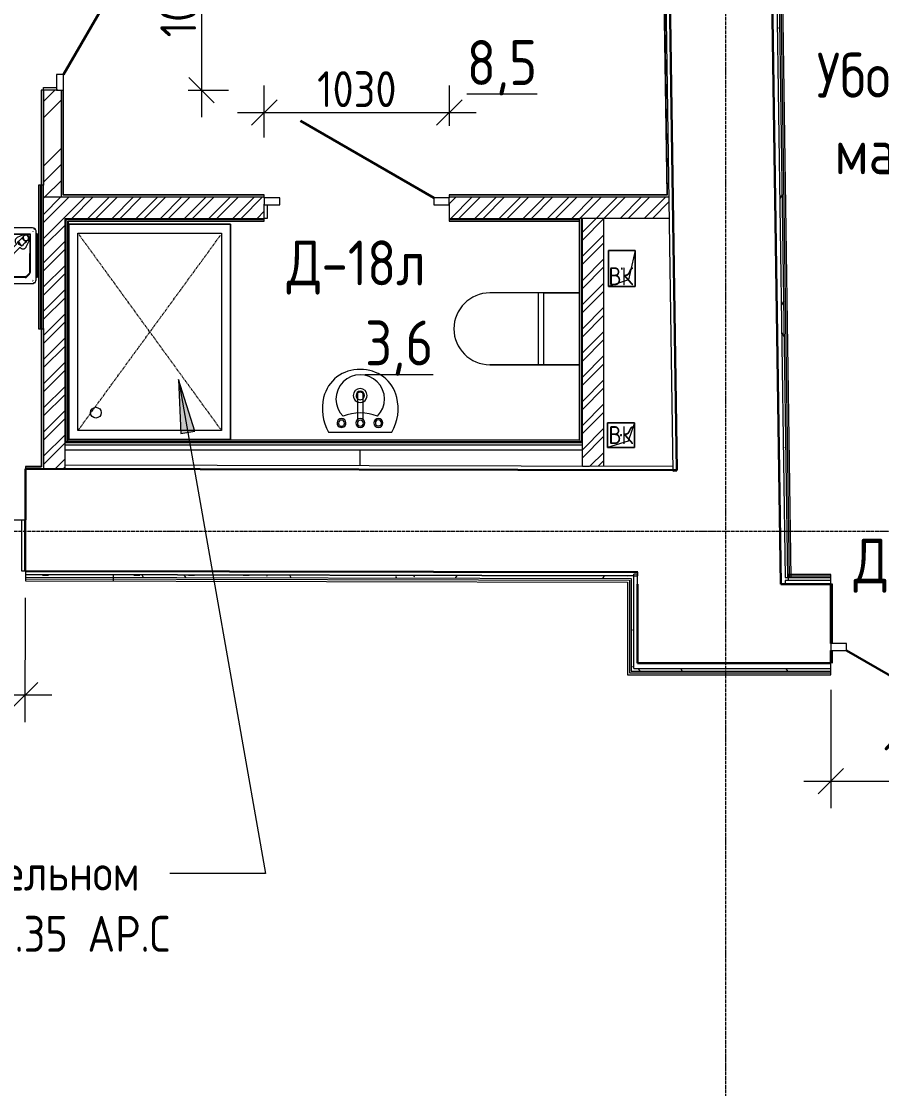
# Model space of a CAD drawing. Header units: millimetres. Extents: x -11345 to 411485, y -9810 to 73012.
# Drawn here: x 66582 to 71372, y 9841 to 15785 of the extents above; entities that cross this region are included whole.
import ezdxf

# ---------------------------------------------------------------- set-up
doc = ezdxf.new("R2010")
doc.units = ezdxf.units.MM
doc.linetypes.add('ADSK_Линия сетки', pattern=[25, 20, -2.5, 0, -2.5])
doc.linetypes.add('Hidden', pattern=[7.14375, 4.7625, -2.38125])
for name, color, linetype, lineweight in [('Аннотация', 7, 'Continuous', 18), ('Двери', 7, 'Continuous', 9), ('Марки дверей', 7, 'Continuous', 20), ('Марки помещений', 7, 'Continuous', 20), ('Обобщенные модели', 7, 'Continuous', 18), ('Оси', 253, 'Continuous', 9), ('Перекрытие', 7, 'Continuous', 9), ('Размеры', 7, 'Continuous', 5), ('Сантехника', 7, 'Continuous', 18), ('Стены внутренние', 7, 'Continuous', 18), ('Стены несущие', 7, 'Continuous', 30), ('Стены отделка', 7, 'Continuous', 30), ('Стены штриховка', 7, 'Continuous', 9)]:
    doc.layers.add(name, color=color, linetype=linetype, lineweight=lineweight)
doc.styles.add('GOST Common_2', font='GOST_Common.ttf', dxfattribs={"width": 0.9, "height": 250})
doc.styles.add('GOST Common_5', font='GOST_Common.ttf', dxfattribs={"width": 0.9, "height": 100})
doc.styles.add('GOST Common_6', font='GOST_Common.ttf', dxfattribs={"width": 0.9, "height": 200})
doc.styles.add('GOST Common_7', font='GOST_Common.ttf', dxfattribs={"width": 0.9, "height": 200})
doc.dimstyles.new('ADSK_Основной_2_мм', dxfattribs={"dimscale": 304.8, "dimtxt": 201.142999, "dimasz": 0.463911, "dimexe": 0.492126, "dimexo": 0.492126, "dimgap": 0.098425, "dimtad": 1, "dimrnd": 0.01, "dimdsep": 46, "dimtxsty": 'GOST Common_7', "dimblk1": 'OBLIQUE', "dimblk2": 'OBLIQUE', "dimsah": 1, "dimcen": 0.09, "dimdle": 0.492126, "dimazin": 2, "dimtfac": 1, "dimtdec": 4, "dimtix": 1, "dimtmove": 0, "dimatfit": 3, "dimfxl": 1, "dimtvp": 1, "dimtolj": 1, "dimtzin": 0, "dimlwd": 20, "dimlwe": 20, "dimarcsym": 2})
pattern_1 = [(0, (32053.86, 0), (406.4, 101.6), [33.528, -271.272, 33.528, -271.272, -1625.6]), (0, (32053.86, 0), (406.4, 101.6), [-609.6, 33.528, -576.072, 33.528, -271.272, -711.2]), (0, (32053.86, 0), (406.4, 101.6), [-1524, 33.528, -169.672, 33.528, -474.472]), (120, (32206.26, 50.8), (-291.18818, 301.15272), [33.528, -271.272, 33.528, -271.272, -1625.6]), (120, (32206.26, 50.8), (-291.18818, 301.15272), [-609.6, 33.528, -576.072, 33.528, -271.272, -711.2]), (120, (32206.26, 50.8), (-291.18818, 301.15272), [-1524, 33.528, -169.672, 33.528, -474.472]), (240, (32257.06, 254), (-115.21182, -402.75272), [33.528, -271.272, 33.528, -271.272, -1625.6]), (240, (32257.06, 254), (-115.21182, -402.75272), [-609.6, 33.528, -576.072, 33.528, -271.272, -711.2]), (240, (32257.06, 254), (-115.21182, -402.75272), [-1524, 33.528, -169.672, 33.528, -474.472])]

# ---------------------------------------------------------------- blocks, each defined once
blk = doc.blocks.new('АС_Дверь_Однопольная_Алюминиевая - 1030х2200 алюм ост с мат_плёнкой Д18л-3421863-План 1-го этажа')
at = {"layer": 'Двери'}
for p, q in [((-303, -17.5), (-390, -17.5)), ((-390, -17.5), (-390, -57.5)), ((-390, -57.5), (-303, -57.5)), ((-303, -57.5), (-303, -17.5)), ((640, -17.5), (553, -17.5)), ((553, -17.5), (553, -57.5)), ((553, -57.5), (640, -57.5)), ((640, -57.5), (640, -17.5))]:
    blk.add_line(p, q, dxfattribs=at)
at = {"layer": 'Двери', "lineweight": 30}
blk.add_line((-303, -57.5), (438.3, -485.5), dxfattribs=at)
blk = doc.blocks.new('SND_2D_Унитаз1 - 700x400-610750-План 1-го этажа')
at = {"layer": 'Сантехника'}
for p, q in [((-200, 180), (-200, -320)), ((-200, -20), (-200, 180)), ((200, -320), (200, 180)), ((200, 180), (200, -20)), ((-200, -20), (-200, -320)), ((200, -20), (-200, -20)), ((-200, -50), (200, -50)), ((200, -20), (200, -320))]:
    blk.add_line(p, q, dxfattribs=at)
blk.add_arc((0, -320), 200, 180, 360, dxfattribs=at)
blk.add_arc((0, -320), 200, 180, 360, dxfattribs=at)
blk = doc.blocks.new('Shower Tray _1_ - 900 x 1200mm Wide-661722-План 1-го этажа')
at = {"layer": 'Сантехника'}
for p, q in [((-600, 450), (-600, -450)), ((600, 450), (-600, 450)), ((-600, -450), (-600, 450)), ((-600, 450), (600, 450)), ((600, -450), (600, 450)), ((600, 450), (600, -450)), ((-550, -400), (-550, 400)), ((-550, 400), (550, 400)), ((550, 400), (550, -400)), ((550, -400), (-550, -400)), ((-600, -450), (600, -450)), ((600, -450), (-600, -450))]:
    blk.add_line(p, q, dxfattribs=at)
at = {"layer": 'Сантехника', "color": 8, "linetype": 'Hidden', "lineweight": 9, "true_color": 0x808080}
for p, q in [((-550, -400), (550, 400)), ((-550, 400), (539.3, -394.7))]:
    blk.add_line(p, q, dxfattribs=at)
at = {"layer": 'Сантехника'}
blk.add_circle((-450, 300), 30, dxfattribs=at)
blk = doc.blocks.new('Sink - Cloakroom - 440 x 350mm-657933-План 1-го этажа')
at = {"layer": 'Сантехника'}
for p, q in [((176.5, 0), (-176.5, 0)), ((176.5, 0), (-176.5, 0)), ((-15, -214.9), (-15, -70.7)), ((15, -214.9), (15, -70.7))]:
    blk.add_line(p, q, dxfattribs=at)
for centre, radius, start, end in [((53.3, -130.8), 264.4, 150.36495, 193.63505), ((-53.3, -130.8), 264.4, 346.36495, 29.63505), ((53.3, -130.8), 264.4, 150.36495, 193.63505), ((-101.3, -50.7), 25, 0, 180), ((-101.3, -50.7), 25, 180, 0), ((-101.3, -50.7), 17, 360, 180), ((-101.3, -50.7), 17, 180, 360), ((0, -50.7), 25, 0, 180), ((0, -50.7), 25, 180, 0), ((-0.8, -49.2), 16.8, 90, 270), ((-0.8, -49.2), 16.8, 270, 90), ((104.3, -50.7), 25, 360, 180), ((104.3, -50.7), 25, 180, 360), ((104.3, -49.7), 17, 360, 180), ((104.3, -49.7), 17, 180, 360), ((-53.3, -130.8), 264.4, 346.36495, 29.63505), ((0, -183.6), 135, 135.46291, 45.05561), ((-1.6, 160.3), 266.6, 249.19864, 291.31988), ((0, -203.6), 38.6, 360, 180), ((-5.9, -145.1), 203.5, 193.63505, 271.65578), ((-5.9, -145.1), 203.5, 193.63505, 271.65578), ((0, -203.6), 38.6, 180, 360), ((0, -203.6), 23.5, 360, 180), ((0, -203.6), 23.5, 180, 360), ((5.9, -145.1), 203.5, 268.34422, 346.36495), ((5.9, -145.1), 203.5, 268.34422, 346.36495)]:
    blk.add_arc(centre, radius, start, end, dxfattribs=at)
blk.add_ellipse((0, -214.9), major_axis=(-15, 0), ratio=0.428525, start_param=0, end_param=3.141593, dxfattribs=at)
blk = doc.blocks.new('GM_Отверстие прямоугольное _в плите_ - Отверстие-1433287-План 1-го этажа')
at = {"layer": 'Обобщенные модели'}
for p, q in [((-75, -69.3), (-75, 69.3)), ((-75, 69.3), (75, 69.3)), ((75, 69.3), (-75, 69.3)), ((-75, 69.3), (-75, -69.3)), ((-40.4, 34.6), (75, 69.3)), ((75, 69.3), (75, -69.3)), ((75, -69.3), (75, 69.3)), ((-75, -69.3), (-40.4, 34.6)), ((75, -69.3), (-75, -69.3)), ((-75, -69.3), (75, -69.3))]:
    blk.add_line(p, q, dxfattribs=at)
for start, end in [(360, 180), (180, 360), (60, 165), (300, 360), (195, 270)]:
    blk.add_arc((0, 0), 2.5, start, end, dxfattribs=at)
blk = doc.blocks.new('GM_Отверстие прямоугольное _в плите_ - Отверстие-1433288-План 1-го этажа')
at = {"layer": 'Обобщенные модели'}
for p, q in [((-75, -100), (-75, 100)), ((-75, 100), (75, 100)), ((75, 100), (-75, 100)), ((-75, 100), (-75, -100)), ((-75, -100), (-37.5, 62.5)), ((-37.5, 62.5), (75, 100)), ((75, 100), (75, -100)), ((75, -100), (75, 100)), ((75, -100), (-75, -100)), ((-75, -100), (75, -100))]:
    blk.add_line(p, q, dxfattribs=at)
for start, end in [(360, 180), (180, 360), (60, 165), (300, 360), (195, 270)]:
    blk.add_arc((0, 0), 2.5, start, end, dxfattribs=at)
blk = doc.blocks.new('АС_Дверь_Однопольная_Алюминиевая - 1030х2200 алюм ост с мат_плёнкой Д19л-6540834-План 1-го этажа')
at = {"layer": 'Двери'}
for p, q in [((-303, -5), (-390, -5)), ((-390, -5), (-390, -45)), ((-390, -45), (-303, -45)), ((-303, -45), (-303, -5)), ((640, -5), (553, -5)), ((553, -5), (553, -45)), ((553, -45), (640, -45)), ((640, -45), (640, -5))]:
    blk.add_line(p, q, dxfattribs=at)
at = {"layer": 'Двери', "lineweight": 30}
blk.add_line((-303, -45), (438.3, -473), dxfattribs=at)
blk = doc.blocks.new('АС_Дверь_Однопольная_Алюминиевая - 1030х2200 алюм ост с мат_плёнкой Д19л-4850105-План 1-го этажа')
at = {"layer": 'Двери'}
for p, q in [((-303, -110), (-390, -110)), ((-390, -110), (-390, -150)), ((-303, -150), (-303, -110)), ((640, -110), (553, -110)), ((553, -110), (553, -150)), ((640, -150), (640, -110)), ((-390, -150), (-303, -150)), ((553, -150), (640, -150))]:
    blk.add_line(p, q, dxfattribs=at)
at = {"layer": 'Двери', "lineweight": 30}
blk.add_line((-303, -150), (438.3, -578), dxfattribs=at)
blk = doc.blocks.new('Reece_Tap_Wolfen_Drinking-Fountain - 10 L_Stainless Steel-V103-План 1-го этажа')
at = {"layer": 'Сантехника'}
for p, q in [((34589.5, 14634.5), (34321.5, 14634.5)), ((34589.8, 14634.5), (34589.5, 14634.5)), ((34607.1, 14629.5), (34595.3, 14629.5)), ((34300.5, 14613.5), (34300.5, 14345.5)), ((34318.9, 14619.2), (34320.1, 14619.2)), ((34331.3, 14366.1), (34331.3, 14570.9)), ((34335.4, 14580.8), (34351.6, 14597)), ((34337.8, 14385), (34336.1, 14570.9)), ((34338.8, 14577.6), (34354.8, 14594)), ((34361.5, 14601.1), (34576.9, 14601.1)), ((34361.7, 14597), (34575.1, 14599.2)), ((34538.7, 14595.1), (34505.3, 14580.1)), ((34521.2, 14567.4), (34529.3, 14575.4)), ((34530.9, 14576.9), (34539.8, 14585.8)), ((34536.2, 14573.5), (34539.7, 14589.3)), ((34548.5, 14561.1), (34536.5, 14572.5)), ((34540.8, 14590.4), (34537.3, 14574.6)), ((34537.6, 14573.7), (34549.6, 14562.2)), ((34541, 14590.8), (34539.9, 14589.7)), ((34557, 14595.3), (34541.5, 14591.1)), ((34565, 14565), (34549.5, 14560.8)), ((34550.6, 14562), (34566.1, 14566.2)), ((34559.8, 14563.4), (34552.1, 14555.7)), ((34557.1, 14560), (34565, 14568.6)), ((34570, 14583.6), (34558, 14595.1)), ((34565.5, 14565.3), (34566.5, 14566.4)), ((34566.8, 14566.9), (34570.3, 14582.7)), ((34575.1, 14599.2), (34573.3, 14385.7)), ((34575.1, 14599.2), (34576.9, 14601.1)), ((34576.9, 14601.1), (34576.9, 14385.7)), ((34592.8, 14616.2), (34592.8, 14614.1)), ((34618.8, 14600.5), (34610.5, 14600.5)), ((34618, 14599.5), (34610.5, 14599.5)), ((34610.6, 14369.5), (34610.6, 14589.5)), ((34610.8, 14345.5), (34610.8, 14613.5)), ((34618, 14359.5), (34618, 14599.5)), ((34499.1, 14541.4), (34337.8, 14385)), ((34362.8, 14364), (34517.1, 14523.4)), ((34511.7, 14558.9), (34508.8, 14555.9)), ((34508.9, 14556), (34511.9, 14558.6)), ((34533.6, 14537.1), (34530.8, 14534)), ((34530.8, 14533.9), (34533.7, 14536.9)), ((34540.1, 14543.8), (34545.5, 14549.2)), ((34541.7, 14545.1), (34549.5, 14552.4)), ((34545.3, 14548.8), (34541.9, 14545.3)), ((34550.5, 14554.2), (34542.4, 14546.2)), ((34556.8, 14559.8), (34549.7, 14552.7)), ((34550.3, 14553.5), (34556, 14559.1)), ((34555.9, 14559.1), (34550.4, 14553.5)), ((34555.9, 14529.4), (34570.9, 14562.8)), ((34337.8, 14385), (34333, 14372.8)), ((34318.8, 14343.5), (34318.8, 14345.1)), ((34332.5, 14367.2), (34331.2, 14365.8)), ((34331.3, 14366), (34332.5, 14367.2)), ((34332.5, 14369.7), (34332.5, 14366.1)), ((34549.1, 14357.9), (34339.5, 14357.9)), ((34339.6, 14359.1), (34347.5, 14359.1)), ((34350.6, 14359.4), (34362.8, 14364)), ((34549.2, 14362.1), (34362.8, 14364)), ((34570.2, 14378.5), (34556.2, 14364.9)), ((34572.8, 14375.8), (34559, 14362)), ((34590.5, 14339.7), (34591.7, 14339.7)), ((34592.8, 14341.1), (34592.8, 14339.7)), ((34595.3, 14329.5), (34607.1, 14329.5)), ((34610.5, 14359.5), (34618, 14359.5)), ((34618.8, 14358.5), (34610.5, 14358.5)), ((34321.5, 14324.5), (34589.5, 14324.5)), ((34589.5, 14324.5), (34589.8, 14324.5))]:
    blk.add_line(p, q, dxfattribs=at)
at = {"layer": 'Сантехника', "lineweight": 9}
for p, q in [((34293.7, 14398.1), (34293.1, 14398.7)), ((34294.2, 14398.7), (34293.6, 14398.1)), ((34294.8, 14398.1), (34294.2, 14398.7)), ((34295.4, 14398.7), (34294.8, 14398.1)), ((34296, 14398.1), (34295.4, 14398.7)), ((34296.6, 14398.7), (34296, 14398.1)), ((34297.2, 14398.1), (34296.6, 14398.7)), ((34297.8, 14398.7), (34297.2, 14398.1)), ((34298.4, 14398.1), (34297.8, 14398.7)), ((34299, 14398.7), (34298.4, 14398.1)), ((34299.6, 14398.1), (34299, 14398.7)), ((34300.2, 14398.7), (34299.6, 14398.1)), ((34300.8, 14398.1), (34300.2, 14398.7)), ((34293.1, 14379.2), (34293.7, 14379.8)), ((34293.6, 14379.8), (34294.2, 14379.2)), ((34294.2, 14379.2), (34294.8, 14379.8)), ((34294.8, 14379.8), (34295.4, 14379.2)), ((34295.4, 14379.2), (34296, 14379.8)), ((34296, 14379.8), (34296.6, 14379.2)), ((34296.6, 14379.2), (34297.2, 14379.8)), ((34297.2, 14379.8), (34297.8, 14379.2)), ((34297.8, 14379.2), (34298.4, 14379.8)), ((34298.4, 14379.8), (34299, 14379.2)), ((34299, 14379.2), (34299.6, 14379.8)), ((34299.6, 14379.8), (34300.2, 14379.2)), ((34300.2, 14379.2), (34300.8, 14379.8))]:
    blk.add_line(p, q, dxfattribs=at)
at = {"layer": 'Сантехника', "flags": 128}
for points in [[(34321.5, 14634.5), (34320.7, 14634.5), (34319.9, 14634.4), (34319, 14634.3), (34318.2, 14634.2), (34317.4, 14634.1), (34316.6, 14633.9), (34315.7, 14633.7), (34314.9, 14633.4), (34314.1, 14633.1), (34313.4, 14632.8), (34312.6, 14632.5), (34311.8, 14632.1), (34311.1, 14631.7), (34310.4, 14631.3), (34309.7, 14630.8), (34309, 14630.3), (34308.3, 14629.8), (34307.7, 14629.3), (34307.1, 14628.7), (34306.5, 14628.1), (34305.9, 14627.5), (34305.4, 14626.9), (34304.8, 14626.2), (34304.3, 14625.5), (34303.9, 14624.8), (34303.4, 14624.1), (34303, 14623.4), (34302.6, 14622.6), (34302.3, 14621.9), (34302, 14621.1), (34301.7, 14620.3), (34301.4, 14619.5), (34301.2, 14618.7), (34301, 14617.9), (34300.8, 14617), (34300.7, 14616.2), (34300.6, 14615.4), (34300.6, 14614.5), (34300.5, 14613.7), (34300.5, 14613.5)], [(34341.6, 14634.2), (34341.6, 14634.2), (34341.6, 14634.3), (34341.6, 14634.3), (34341.6, 14634.3), (34341.6, 14634.3), (34341.6, 14634.4), (34341.6, 14634.4), (34341.6, 14634.4), (34341.6, 14634.4), (34341.6, 14634.4), (34341.6, 14634.4), (34341.6, 14634.4), (34341.6, 14634.4), (34341.6, 14634.4), (34341.6, 14634.4), (34341.6, 14634.4), (34341.6, 14634.4), (34341.6, 14634.4), (34341.6, 14634.4), (34341.6, 14634.4), (34341.6, 14634.4), (34341.6, 14634.5), (34341.6, 14634.5), (34341.6, 14634.5), (34341.6, 14634.5), (34341.6, 14634.5)], [(34569.6, 14634.2), (34569.6, 14634.2), (34569.6, 14634.3), (34569.6, 14634.3), (34569.6, 14634.3), (34569.6, 14634.3), (34569.6, 14634.4), (34569.6, 14634.4), (34569.6, 14634.4), (34569.6, 14634.4), (34569.6, 14634.4), (34569.6, 14634.4), (34569.6, 14634.4), (34569.6, 14634.4), (34569.6, 14634.4), (34569.6, 14634.4), (34569.6, 14634.4), (34569.6, 14634.4), (34569.6, 14634.4), (34569.6, 14634.4), (34569.6, 14634.4), (34569.6, 14634.4), (34569.6, 14634.5), (34569.6, 14634.5), (34569.6, 14634.5), (34569.6, 14634.5), (34569.6, 14634.5)], [(34508.7, 14553.4), (34508.4, 14554), (34508.3, 14554.6), (34508.4, 14555.1), (34508.6, 14555.6), (34508.9, 14556)], [(34528.2, 14533.8), (34522.3, 14537.5), (34516.9, 14542.1), (34512.3, 14547.5), (34508.7, 14553.4)], [(34530.8, 14534), (34530.5, 14533.7), (34530, 14533.5), (34529.4, 14533.5), (34528.8, 14533.6), (34528.2, 14533.8)], [(34300.5, 14345.5), (34300.6, 14344.6), (34300.6, 14343.8), (34300.7, 14343), (34300.8, 14342.1), (34301, 14341.3), (34301.1, 14340.5), (34301.4, 14339.7), (34301.6, 14338.9), (34301.9, 14338.1), (34302.2, 14337.3), (34302.5, 14336.5), (34302.9, 14335.8), (34303.3, 14335), (34303.8, 14334.3), (34304.2, 14333.6), (34304.7, 14332.9), (34305.2, 14332.3), (34305.8, 14331.6), (34306.3, 14331), (34306.9, 14330.4), (34307.5, 14329.8), (34308.2, 14329.3), (34308.8, 14328.8), (34309.5, 14328.3), (34310.2, 14327.8), (34310.9, 14327.4), (34311.6, 14327), (34312.4, 14326.6), (34313.2, 14326.2), (34313.9, 14325.9), (34314.7, 14325.6), (34315.5, 14325.4), (34316.3, 14325.1), (34317.1, 14324.9), (34318, 14324.8), (34318.8, 14324.7), (34319.6, 14324.6), (34320.5, 14324.5), (34321.3, 14324.5), (34321.5, 14324.5)], [(34333, 14372.8), (34332.8, 14372.5), (34332.7, 14372), (34332.7, 14371.5), (34332.6, 14370.9), (34332.6, 14370.3), (34332.5, 14369.7)], [(34347.5, 14359.1), (34348.1, 14359.1), (34348.7, 14359.1), (34349.3, 14359.2), (34349.8, 14359.2), (34350.3, 14359.3), (34350.6, 14359.4)], [(34341.6, 14324.8), (34341.6, 14324.7), (34341.6, 14324.7), (34341.6, 14324.7), (34341.6, 14324.6), (34341.6, 14324.6), (34341.6, 14324.6), (34341.6, 14324.6), (34341.6, 14324.6), (34341.6, 14324.6), (34341.6, 14324.6), (34341.6, 14324.6), (34341.6, 14324.5), (34341.6, 14324.5), (34341.6, 14324.5), (34341.6, 14324.5), (34341.6, 14324.5), (34341.6, 14324.5), (34341.6, 14324.5), (34341.6, 14324.5), (34341.6, 14324.5), (34341.6, 14324.5), (34341.6, 14324.5), (34341.6, 14324.5), (34341.6, 14324.5), (34341.6, 14324.5), (34341.6, 14324.5)], [(34569.6, 14324.8), (34569.6, 14324.7), (34569.6, 14324.7), (34569.6, 14324.7), (34569.6, 14324.6), (34569.6, 14324.6), (34569.6, 14324.6), (34569.6, 14324.6), (34569.6, 14324.6), (34569.6, 14324.6), (34569.6, 14324.6), (34569.6, 14324.6), (34569.6, 14324.5), (34569.6, 14324.5), (34569.6, 14324.5), (34569.6, 14324.5), (34569.6, 14324.5), (34569.6, 14324.5), (34569.6, 14324.5), (34569.6, 14324.5), (34569.6, 14324.5), (34569.6, 14324.5), (34569.6, 14324.5), (34569.6, 14324.5), (34569.6, 14324.5), (34569.6, 14324.5), (34569.6, 14324.5)]]:
    blk.add_lwpolyline(points, dxfattribs=at)
at = {"layer": 'Сантехника'}
for centre, major_axis, ratio, start_param, end_param in [((34321.8, 14613.5), (0, 21), 0.999921, 0.894453, 1.570796), ((34321.8, 14613.5), (0, 21), 0.999921, 0.436121, 0.754767), ((34321.8, 14613.5), (0, 21), 0.999921, 0.240456, 0.379726), ((34321.8, 14613.5), (0, 21), 0.999921, 0.012861, 0.132209), ((34589.8, 14613.5), (0, 21), 0.999921, 5.594616, 6.283185), ((34589.8, 14613.5), (0, 21), 0.999921, 4.712389, 5.57487), ((34595.3, 14616.5), (0, 13), 0.999921, 5.343263, 5.45887), ((34345.3, 14570.9), (0, 14), 0.999921, 0.785398, 1.570796), ((34361.5, 14587.1), (0, 14), 0.999921, 0, 0.785398), ((34290.3, 14798.3), (-232.8, 229), 0.67568, 3.072068, 3.129541), ((34531.9, 14578), (3.54, 3.54), 0.008884, 3.883516, 4.407115), ((34537.2, 14573.2), (-0.727, 0.687), 0.953727, 0.519126, 1.566324), ((34553.8, 14578.6), (-11.2, 10.6), 0.953727, 4.682836, 7.824429), ((34538.3, 14574.4), (-0.727, 0.687), 0.953727, 0.519126, 1.566324), ((34541.8, 14590.2), (-0.727, 0.687), 0.953727, 5.755114, 6.802312), ((34553.8, 14578.6), (-11.2, 10.6), 0.953727, 1.541244, 4.682836), ((34557.3, 14594.4), (-0.727, 0.687), 0.953727, 4.707917, 5.755114), ((34565.8, 14567.1), (-0.71, 0.671), 0.953727, 2.613521, 3.660719), ((34569.3, 14582.9), (-0.727, 0.687), 0.953727, 3.660719, 4.707917), ((34589.6, 14613.5), (0, 1), 0.999921, 4.974188, 5.497787), ((34589.8, 14613.5), (0, 1), 0.999921, 4.712389, 5.497787), ((34610.6, 14589.5), (0, 4), 0.012565, 0, 1.570796), ((34610.6, 14589.5), (0, 4), 0.012565, 4.712389, 6.283185), ((34513.8, 14556.8), (-2.14, 2.1), 0.67568, 6.213661, 7.396522), ((34535.4, 14560.3), (-22.9, 22.5), 0.67568, 1.113337, 2.004151), ((34531.6, 14539), (-2.14, 2.1), 0.67568, 2.004151, 3.187013), ((34773.3, 14315.3), (-232.8, 229), 0.67568, 6.271133, 6.328605), ((34544.4, 14547.9), (2.2, 2.2), 0.008884, 5.157606, 6.283185), ((34542.7, 14559.8), (0, 10), 0.999921, 3.665191, 3.926991), ((34549.2, 14561.8), (-0.727, 0.687), 0.953727, 1.566324, 2.613521), ((34550.3, 14562.9), (-0.727, 0.687), 0.953727, 1.566324, 2.613521), ((34553.1, 14556.3), (3.54, 3.54), 0.008884, 2.365079, 3.141593), ((34553.1, 14556.3), (3.54, 3.54), 0.008884, 3.150478, 3.674076), ((34553.1, 14556.3), (2.83, 2.83), 0.008884, 2.584601, 3.087061), ((34553.1, 14556.8), (3.54, 3.54), 0.008884, 3.883516, 4.407115), ((34553.1, 14556.3), (2.83, 2.83), 0.008884, 2.082141, 2.333371), ((34553.1, 14556.3), (3.54, 3.54), 0.008884, 0.008885, 1.841481), ((34553.1, 14556.3), (2.83, 2.83), 0.008884, 0.072302, 1.830911), ((34553.1, 14556.3), (3.54, 3.54), 0.008884, 5.768471, 6.283185), ((34549.7, 14566.8), (0, 10), 0.999921, 3.926991, 4.18879), ((34562.9, 14385.7), (0, 14), 0.999921, 3.926991, 4.712389), ((34321.8, 14345.5), (0, 21), 0.999921, 1.570796, 1.643311), ((34321.8, 14345.5), (0, 21), 0.999921, 1.814033, 1.977197), ((34321.8, 14345.5), (0, 21), 0.999921, 2.013466, 2.303803), ((34316.3, 14342.5), (0, 13), 0.999921, 2.094395, 2.291942), ((34321.8, 14345.5), (0, 21), 0.999921, 2.443548, 3.128732), ((34339.5, 14366.1), (0, 8.25), 0.999921, 1.570796, 3.141593), ((34339.6, 14366.1), (0, 7.05), 0.999921, 1.570796, 3.141593), ((34549.1, 14371.9), (0, 14), 0.999921, 3.141593, 3.926991), ((34589.6, 14345.5), (0, 1), 0.999921, 4.18879, 4.45059), ((34589.8, 14345.5), (0, 21), 0.999921, 3.338101, 3.508117), ((34589.8, 14345.5), (0, 21), 0.999921, 3.523514, 3.983541), ((34589.8, 14345.5), (0, 21), 0.999921, 4.050377, 4.712389), ((34610.6, 14369.5), (0, 4), 0.012565, 1.570796, 3.141593), ((34610.6, 14369.5), (0, 4), 0.012565, 3.141593, 4.712389), ((34589.8, 14345.5), (0, 21), 0.999921, 3.141593, 3.275266)]:
    blk.add_ellipse(centre, major_axis=major_axis, ratio=ratio, start_param=start_param, end_param=end_param, dxfattribs=at)
at = {"layer": 'Сантехника', "lineweight": 9}
for centre, major_axis, start_param, end_param in [((34293.1, 14389), (0, 9.73), 5.519478, 7.853982), ((34293.1, 14389), (0, 9.73), 1.570796, 3.9053), ((34293.1, 14389), (0, 7.5), 4.712389, 7.853982), ((34293.1, 14389), (0, 7.5), 1.570796, 4.712389), ((34293.6, 14389), (0, 9.13), 5.572378, 7.853982), ((34293.6, 14389), (0, 9.13), 1.570796, 3.8524), ((34294.2, 14389), (0, 9.73), 5.519478, 7.853982), ((34294.2, 14389), (0, 9.73), 1.570796, 3.9053), ((34294.8, 14389), (0, 9.13), 5.572378, 7.853982), ((34294.8, 14389), (0, 9.13), 1.570796, 3.8524), ((34295.4, 14389), (0, 9.73), 5.519478, 7.853982), ((34295.4, 14389), (0, 9.73), 1.570796, 3.9053), ((34296, 14389), (0, 9.13), 5.572378, 7.853982), ((34296, 14389), (0, 9.13), 1.570796, 3.8524), ((34296.6, 14389), (0, 9.73), 5.519478, 7.853982), ((34296.6, 14389), (0, 9.73), 1.570796, 3.9053), ((34297.2, 14389), (0, 9.13), 5.572378, 7.853982), ((34297.2, 14389), (0, 9.13), 1.570796, 3.8524), ((34297.8, 14389), (0, 9.73), 5.519478, 7.853982), ((34297.8, 14389), (0, 9.73), 1.570796, 3.9053), ((34298.4, 14389), (0, 9.13), 5.572378, 7.853982), ((34298.4, 14389), (0, 9.13), 1.570796, 3.8524), ((34299, 14389), (0, 9.73), 5.519478, 7.853982), ((34299, 14389), (0, 9.73), 1.570796, 3.9053), ((34299.6, 14389), (0, 9.13), 5.572378, 7.853982), ((34299.6, 14389), (0, 9.13), 1.570796, 3.8524), ((34300.2, 14389), (0, 9.73), 5.519478, 7.853982), ((34300.2, 14389), (0, 9.73), 1.570796, 3.9053)]:
    blk.add_ellipse(centre, major_axis=major_axis, ratio=0.012565, start_param=start_param, end_param=end_param, dxfattribs=at)
at = {"layer": 'Сантехника'}
for points in [[(34336.1, 14570.9), (34336.1, 14571.7), (34336.3, 14573.3), (34337.3, 14575.7), (34338.2, 14577), (34338.8, 14577.6)], [(34354.8, 14594), (34355.4, 14594.6), (34356.7, 14595.7), (34359.1, 14596.7), (34360.8, 14596.9), (34361.7, 14597)], [(34505.3, 14580.1), (34503.8, 14579.4), (34501.1, 14577.8), (34497.7, 14574.4), (34495.2, 14570.3), (34493.7, 14565.7), (34493.4, 14560.9), (34494.2, 14556.2), (34496.1, 14551.8), (34498, 14549.2), (34499.2, 14548.1)], [(34523.9, 14523.4), (34525, 14522.3), (34527.5, 14520.3), (34532, 14518.4), (34536.7, 14517.5), (34541.5, 14517.9), (34546.1, 14519.3), (34550.2, 14521.8), (34553.6, 14525.2), (34555.3, 14528), (34555.9, 14529.4)], [(34541.9, 14545.3), (34541.8, 14545.3), (34541.7, 14545.2), (34541.6, 14545.1)], [(34573.3, 14385.7), (34573.3, 14384.8), (34573, 14383), (34572, 14380.6), (34570.9, 14379.2), (34570.2, 14378.5)], [(34556.2, 14364.9), (34555.6, 14364.3), (34554.2, 14363.3), (34551.8, 14362.3), (34550.1, 14362.1), (34549.2, 14362.1)]]:
    blk.add_open_spline(points, degree=3, dxfattribs=at)
for points, knots in [([(34570.9, 14562.8), (34571.7, 14564.7), (34572.9, 14568.4), (34573.4, 14576.3), (34570.4, 14585.9), (34563.2, 14593.1), (34556, 14596.3), (34550.2, 14597.4), (34544.2, 14597), (34540.5, 14595.9), (34538.7, 14595.1)], [-1, -1, -1, -1, -0.9, -0.8, -0.6, -0.4, -0.3, -0.2, -0.1, 0, 0, 0, 0]), ([(34499.2, 14548.1), (34499.7, 14547.5), (34500.3, 14546.4), (34500.5, 14544.7), (34500.3, 14543.1), (34499.6, 14542), (34499.1, 14541.4)], [-1, -1, -1, -1, -0.666667, -0.5, -0.333333, 0, 0, 0, 0]), ([(34517.1, 14523.4), (34517.7, 14524), (34518.8, 14524.6), (34520.5, 14524.9), (34522.1, 14524.7), (34523.2, 14524), (34523.9, 14523.4)], [-1, -1, -1, -1, -0.666667, -0.5, -0.333333, 0, 0, 0, 0])]:
    blk.add_open_spline(points, degree=3, knots=knots, dxfattribs=at)
blk = doc.blocks.new('_Oblique')
at = {"color": 0, "linetype": 'ByBlock', "lineweight": -2}
blk.add_line((-0.5, -0.5), (0.5, 0.5), dxfattribs=at)
blk = doc.blocks.new('DIMBLOCK34-План 1-го этажа')
at = {"layer": 'Defpoints', "color": 0, "transparency": 16777216}
for p in [(67360.6, 16431.9), (67360.6, 15401.9), (67585.7, 15401.9)]:
    blk.add_point(p, dxfattribs=at)
at = {"layer": 'Размеры', "color": 0, "transparency": 16777216}
for p, q in [((67585.7, 16581.9), (67585.7, 15251.9)), ((67510.6, 16431.9), (67735.7, 16431.9)), ((67510.6, 15401.9), (67735.7, 15401.9))]:
    blk.add_line(p, q, dxfattribs=at)
at = {"layer": 'Размеры', "color": 0, "transparency": 16777216, "xscale": 141.4, "yscale": 141.4, "zscale": 141.4}
for p, rotation in [((67585.7, 16431.9), 90), ((67585.7, 15401.9), 270)]:
    blk.add_blockref('_Oblique', p, dxfattribs=dict(at, rotation=rotation))
at = {"layer": 'Размеры', "color": 0, "lineweight": 20, "transparency": 16777216, "insert": (67455.7, 15916.9), "char_height": 200, "width": 560.473, "attachment_point": 5, "rotation": 90, "style": 'GOST Common_7'}
blk.add_mtext('\\A1;1030', dxfattribs=at)
blk = doc.blocks.new('DIMBLOCK35-План 1-го этажа')
at = {"layer": 'Defpoints', "color": 0, "transparency": 16777216}
for p in [(68964.8, 15277.1), (68964.8, 15052), (67934.8, 14988.7)]:
    blk.add_point(p, dxfattribs=at)
at = {"layer": 'Размеры', "color": 0, "transparency": 16777216}
for p, q in [((67934.8, 15138.7), (67934.8, 15427.1)), ((68964.8, 15202), (68964.8, 15427.1)), ((67784.8, 15277.1), (69114.8, 15277.1))]:
    blk.add_line(p, q, dxfattribs=at)
at = {"layer": 'Размеры', "color": 0, "transparency": 16777216, "xscale": 141.4, "yscale": 141.4, "zscale": 141.4, "rotation": 180}
blk.add_blockref('_Oblique', (67934.8, 15277.1), dxfattribs=at)
at = {"layer": 'Размеры', "color": 0, "transparency": 16777216, "xscale": 141.4, "yscale": 141.4, "zscale": 141.4}
blk.add_blockref('_Oblique', (68964.8, 15277.1), dxfattribs=at)
at = {"layer": 'Размеры', "color": 0, "lineweight": 20, "transparency": 16777216, "insert": (68449.8, 15407.1), "char_height": 200, "width": 560.473, "attachment_point": 5, "style": 'GOST Common_7'}
blk.add_mtext('\\A1;1030', dxfattribs=at)
blk = doc.blocks.new('DIMBLOCK37-План 1-го этажа')
at = {"layer": 'Defpoints', "color": 0, "transparency": 16777216}
for p in [(64903.9, 12726.8), (66603.9, 12723.3), (64902.5, 12035)]:
    blk.add_point(p, dxfattribs=at)
at = {"layer": 'Размеры', "color": 0, "transparency": 16777216}
for p, q in [((64903.6, 12576.8), (64902.2, 11885)), ((66603.6, 12573.3), (66602.2, 11881.6)), ((66752.5, 12031.2), (64752.5, 12035.3))]:
    blk.add_line(p, q, dxfattribs=at)
at = {"layer": 'Размеры', "color": 0, "transparency": 16777216, "xscale": 141.4, "yscale": 141.4, "zscale": 141.4}
for p, rotation in [((64902.5, 12035), 179.8834480627137), ((66602.5, 12031.6), 359.8834480627137)]:
    blk.add_blockref('_Oblique', p, dxfattribs=dict(at, rotation=rotation))
at = {"layer": 'Размеры', "color": 0, "lineweight": 20, "transparency": 16777216, "insert": (65752.8, 12163.3), "char_height": 200, "width": 560.473, "attachment_point": 5, "rotation": 359.88345, "style": 'GOST Common_7'}
blk.add_mtext('\\A1;1700', dxfattribs=at)
blk = doc.blocks.new('DIMBLOCK38-План 1-го этажа')
at = {"layer": 'Defpoints', "color": 0, "transparency": 16777216}
for p in [(71088.4, 12212.6), (72118.4, 12212.6), (72118.4, 11552.8)]:
    blk.add_point(p, dxfattribs=at)
at = {"layer": 'Размеры', "color": 0, "transparency": 16777216}
for p, q in [((71088.4, 12062.6), (71088.4, 11402.8)), ((72118.4, 12062.6), (72118.4, 11402.8)), ((70938.4, 11552.8), (72268.4, 11552.8))]:
    blk.add_line(p, q, dxfattribs=at)
at = {"layer": 'Размеры', "color": 0, "transparency": 16777216, "xscale": 141.4, "yscale": 141.4, "zscale": 141.4, "rotation": 180}
blk.add_blockref('_Oblique', (71088.4, 11552.8), dxfattribs=at)
at = {"layer": 'Размеры', "color": 0, "transparency": 16777216, "xscale": 141.4, "yscale": 141.4, "zscale": 141.4}
blk.add_blockref('_Oblique', (72118.4, 11552.8), dxfattribs=at)
at = {"layer": 'Размеры', "color": 0, "lineweight": 20, "transparency": 16777216, "insert": (71603.4, 11682.8), "char_height": 200, "width": 560.473, "attachment_point": 5, "style": 'GOST Common_7'}
blk.add_mtext('\\A1;1030', dxfattribs=at)
blk = doc.blocks.new('оси')
at = {"layer": 'Оси', "linetype": 'ADSK_Линия сетки'}
for p, q in [((44950, -6855.047), (44950, 23167.827)), ((-5146.135, 15100), (62505.288, 15100))]:
    blk.add_line(p, q, dxfattribs=at)

msp = doc.modelspace()

# ---------------------------------------------------------------- hatches: boundary and pattern name
at = {"layer": 'Аннотация', "lineweight": 9}
msp.add_hatch(color=256, dxfattribs=at).paths.add_polyline_path([(67456.46584, 13790.96491), (67469.57966, 13488.66053), (67547.37495, 13502.3554)])
at = {"layer": 'Стены внутренние', "lineweight": 9}
h = msp.add_hatch(dxfattribs=at)
h.set_pattern_fill('FP_12', color=256, style=0, pattern_type=2)
h.set_pattern_definition(pattern_1)
h.paths.add_polyline_path([(70834.59191, 12686.91846), (70849.59035, 12687.13483), (70742.7277, 20094.79635), (70727.72926, 20094.57998), (70830.0103, 13004.51296)])
at = {"layer": 'Стены внутренние'}
h = msp.add_hatch(dxfattribs=at)
h.set_pattern_fill('ANSI34', color=256, scale=20, style=0)
h.paths.add_polyline_path([(66805.18618, 17403.9377), (66705.18618, 17403.9377), (66705.18618, 16431.93741), (66805.18618, 16431.93741)])
h.paths.add_polyline_path([(66805.18618, 15401.93741), (66777.18618, 15401.93741), (66705.18618, 15401.93741), (66705.18618, 14806.9802), (66805.18618, 14806.9802)])
at = {"layer": 'Стены внутренние', "lineweight": 9}
h = msp.add_hatch(dxfattribs=at)
h.set_pattern_fill('FP_12', color=256, style=0, pattern_type=2)
h.set_pattern_definition(pattern_1)
h.paths.add_polyline_path([(67093.85401, 12687.30912), (67093.85401, 12702.30909), (66604.38845, 12702.30909), (66604.87293, 12688.30381), (67093.8357, 12687.30921)])
h.paths.add_polyline_path([(64904.87016, 12691.76199), (64903.91714, 12706.76396), (62403.88162, 12711.84958), (62403.88162, 12696.84954), (64903.91714, 12691.76393)])
h = msp.add_hatch(dxfattribs=at)
h.set_pattern_fill('FP_12', color=256, style=0, pattern_type=2)
h.set_pattern_definition(pattern_1)
h.paths.add_polyline_path([(69992.22173, 12681.41321), (69992.22173, 12696.41324), (67093.88452, 12702.30909), (67093.88452, 12687.30906), (69977.22173, 12681.44372)])
h = msp.add_hatch(dxfattribs=at)
h.set_pattern_fill('FP_12', color=256, style=0, pattern_type=2)
h.set_pattern_definition(pattern_1)
h.paths.add_polyline_path([(69992.22173, 12165.65647), (69992.22173, 12681.41321), (69977.22173, 12681.41321), (69977.22173, 12165.65647)])
h = msp.add_hatch(dxfattribs=at)
h.set_pattern_fill('FP_12', color=256, style=0, pattern_type=2)
h.set_pattern_definition(pattern_1)
h.paths.add_polyline_path([(73345.78596, 12165.65647), (73542.94963, 12165.65647), (73542.94963, 12180.65647), (72118.42928, 12180.65647), (72118.42928, 12165.65647), (72817.99297, 12165.65647)])
h.paths.add_polyline_path([(70022.49747, 12165.65647), (71088.42928, 12165.65647), (71088.42928, 12180.65647), (69992.22173, 12180.65647), (69992.22173, 12165.65647), (70020.0741, 12165.65647)])
at = {"layer": 'Стены штриховка'}
h = msp.add_hatch(dxfattribs=at)
h.set_pattern_fill('ANSI32', color=256, scale=10)
h.paths.add_polyline_path([(67934.75889, 14806.9802), (66705.18618, 14806.9802), (66705.18618, 14071.93741), (66705.18618, 13293.10101), (66825.18618, 13292.8569), (66825.18618, 14686.9802), (67934.75889, 14686.9802)])
h.paths.add_polyline_path([(70188.35156, 14806.9802), (68964.75889, 14806.9802), (68964.75889, 14761.9802), (68964.75889, 14686.9802), (69690.24925, 14686.9802), (70190.12924, 14686.9802)])
h.paths.add_polyline_path([(69825.24925, 14686.9802), (69705.24925, 14686.9802), (69705.24925, 13306.99827), (69825.24925, 13306.75416)])

# ---------------------------------------------------------------- linework, layer by layer
at = {"layer": 'Аннотация', "lineweight": 9}
for p, q in [((67456.46584, 13790.96491), (67469.57966, 13488.66053)), ((67547.37495, 13502.3554), (67456.46584, 13790.96491)), ((67456.46584, 13790.96491), (67940.80931, 11039.59729)), ((67469.57966, 13488.66053), (67547.37495, 13502.3554)), ((67556.64076, 11039.59729), (67409.08426, 11039.59729)), ((67940.80931, 11039.59729), (67556.64076, 11039.59729))]:
    msp.add_line(p, q, dxfattribs=at)
at = {"layer": 'Перекрытие'}
for p, q in [((66705.18618, 15401.93741), (66705.18618, 15416.93741)), ((66705.18618, 15416.93741), (66777.18618, 15416.93741)), ((67949.75889, 14761.9802), (67949.75889, 14686.9802)), ((67949.75889, 14686.9802), (67934.75889, 14686.9802)), ((66843.18618, 14671.26953), (66843.18618, 13452.47309)), ((68468.74173, 13309.51359), (68468.74173, 13397.47309)), ((64905.49688, 13011.76138), (66604.49337, 13008.30525)), ((66584.91362, 12723.3038), (66585.49337, 13008.30321)), ((66603.91362, 12723.26515), (66584.91362, 12723.3038)), ((71097.36393, 12650.65647), (71088.42928, 12650.65647)), ((71097.36393, 12320.65647), (71097.36393, 12650.65647)), ((71097.36393, 12266.15932), (71088.42928, 12266.15932)), ((71097.36393, 12210.65647), (71097.36393, 12280.65647))]:
    msp.add_line(p, q, dxfattribs=at)
at = {"layer": 'Стены несущие'}
for p, q in [((70132.11264, 20133.03236), (70230.88869, 13285.92896)), ((70810.11242, 12650.65647), (70702.05334, 20141.2543)), ((66605.07312, 13293.30466), (66603.91362, 12723.30584)), ((66693.18618, 13293.12542), (66605.07312, 13293.30466)), ((70230.88869, 13285.92896), (66693.18618, 13293.12542)), ((66603.91362, 12723.30584), (70013.95737, 12716.36906)), ((70012.22173, 12650.65647), (70012.22173, 12210.65647)), ((70810.11242, 12650.65647), (71088.42928, 12650.65647)), ((71088.42928, 12320.65647), (71088.42928, 12650.65647)), ((71088.42928, 12210.65647), (71088.42928, 12280.65647)), ((70012.22173, 12210.65647), (71088.42928, 12210.65647))]:
    msp.add_line(p, q, dxfattribs=at)
at = {"layer": 'Стены отделка', "lineweight": 9}
for p, q in [((70727.4878, 20111.31798), (70834.59191, 12686.91846)), ((70867.58847, 12687.39447), (70760.96729, 20078.31798)), ((70138.35597, 17371.72973), (70176.17247, 14818.9802)), ((70210.96684, 13280.36804), (70150.17952, 17383.72973)), ((70230.96464, 13280.66429), (70170.18171, 17383.72973)), ((66785.18618, 15401.93741), (66693.18618, 15401.93741)), ((66693.18618, 15401.93741), (66693.18618, 14871.93741)), ((66817.18618, 14818.9802), (66817.18618, 15401.93741)), ((66705.18618, 14871.93741), (66677.18618, 14871.93741)), ((66677.18618, 14871.93741), (66677.18618, 14071.93741)), ((66705.18618, 14071.93741), (66705.18618, 14871.93741)), ((67934.75889, 14818.9802), (66817.18618, 14818.9802)), ((67934.75889, 14801.9802), (67934.75889, 14818.9802)), ((70176.17247, 14818.9802), (68964.75889, 14818.9802)), ((68964.75889, 14818.9802), (68964.75889, 14801.9802)), ((67934.75889, 14671.9802), (67934.75889, 14766.9802)), ((68964.75889, 14766.9802), (68964.75889, 14671.9802)), ((66825.18618, 13292.8569), (66825.18618, 14686.9802)), ((70189.75889, 14686.9802), (69690.24925, 14686.9802)), ((69690.24925, 13452.47309), (69690.24925, 14686.9802)), ((69705.24925, 13306.56373), (69705.24925, 14686.9802)), ((69825.24925, 13306.56373), (69825.24925, 14686.9802)), ((66840.18618, 14671.9802), (67934.75889, 14671.9802)), ((66840.18618, 13443.47309), (66840.18618, 14671.9802)), ((68964.75889, 14671.9802), (69690.24925, 14671.9802)), ((66677.18618, 14071.93741), (66705.18618, 14071.93741)), ((66693.18618, 14071.93741), (66693.18618, 13305.12544)), ((69705.24925, 13437.47309), (66825.18618, 13437.47309)), ((69690.24925, 13452.47309), (66843.18618, 13452.47309)), ((69690.24925, 13446.47309), (69705.24925, 13446.47309)), ((69690.24925, 13437.47309), (69690.24925, 13446.47309)), ((66825.18618, 13397.47309), (69705.24925, 13397.47309)), ((66605.09753, 13305.32904), (66605.07312, 13293.32907)), ((66693.18618, 13305.12544), (66605.09748, 13305.30463)), ((66705.18618, 13293.10101), (66705.18618, 13296.93741)), ((70211.37943, 13305.96869), (66825.18618, 13312.85694)), ((67101.34518, 13292.29513), (70211.33874, 13285.96873)), ((69705.24925, 13306.56373), (69745.24925, 13306.56373)), ((70210.96684, 13280.36804), (70230.96464, 13280.66429)), ((70211.33874, 13285.96873), (70211.37943, 13305.96869)), ((66604.91362, 12723.3038), (66604.87293, 12703.30384)), ((66604.39048, 12703.30483), (66604.31928, 12668.3049)), ((66604.31928, 12668.3049), (69957.22173, 12661.48436)), ((66604.87293, 12703.30384), (66604.39048, 12703.30483)), ((67093.88452, 12702.30909), (67093.81332, 12667.30916)), ((69957.22173, 12661.48436), (69957.22173, 12145.65647)), ((70012.22173, 12706.37257), (69992.22173, 12706.37257)), ((69992.22173, 12180.65647), (69992.22173, 12706.37257)), ((69992.22173, 12696.41324), (70013.91669, 12696.36911)), ((70012.22173, 12650.65647), (70012.22173, 12706.37257)), ((70013.91669, 12696.36911), (70013.95737, 12716.36906)), ((70834.59191, 12686.91846), (70867.58847, 12687.39447)), ((70851.09019, 12670.65647), (70834.8265, 12670.65647)), ((70834.8265, 12670.65647), (70835.11502, 12650.65647)), ((71088.42928, 12703.65647), (70851.09019, 12703.65647)), ((70851.09019, 12703.65647), (70851.09019, 12670.65647)), ((71088.42928, 12650.65647), (71088.42928, 12703.65647)), ((71088.42928, 12145.65647), (71088.42928, 12210.65647)), ((69957.22173, 12145.65647), (71088.42928, 12145.65647))]:
    msp.add_line(p, q, dxfattribs=at)
at = {"layer": 'Стены штриховка'}
for p, q in [((70849.59035, 12687.13483), (70742.70575, 20096.31798)), ((70858.58941, 12687.26465), (70751.83652, 20087.31798)), ((70140.32656, 17373.72973), (70178.20232, 14816.9802)), ((66695.18618, 15401.93741), (66695.18618, 14871.93741)), ((66705.18618, 15401.93741), (66705.18618, 14871.93741)), ((66805.18618, 14806.9802), (66805.18618, 15401.93741)), ((66815.18618, 14816.9802), (66815.18618, 15401.93741)), ((66686.18618, 14871.93741), (66686.18618, 14071.93741)), ((66695.18618, 14871.93741), (66695.18618, 14071.93741)), ((66705.18618, 14806.9802), (67934.75889, 14806.9802)), ((67934.75889, 14816.9802), (66815.18618, 14816.9802)), ((70178.20232, 14816.9802), (68964.75889, 14816.9802)), ((68964.75889, 14806.9802), (70188.35156, 14806.9802)), ((66825.18618, 14686.9802), (67934.75889, 14686.9802)), ((68964.75889, 14686.9802), (69690.24925, 14686.9802)), ((69699.24925, 14686.9802), (69699.24925, 13446.47309)), ((66831.18618, 14680.9802), (67934.75889, 14680.9802)), ((66831.18618, 13443.47309), (66831.18618, 14680.9802)), ((68964.75889, 14680.9802), (69690.24925, 14680.9802)), ((66695.18618, 14071.93741), (66695.18618, 13303.12137)), ((66705.18618, 14074.11322), (66705.18618, 13293.10101)), ((69690.24925, 13443.47309), (66825.18618, 13443.47309)), ((69705.24925, 13424.47309), (66825.18618, 13424.47309)), ((66695.18618, 13303.12137), (66605.09341, 13303.30464)), ((66604.34166, 12679.30488), (69968.22173, 12672.46201)), ((66604.35997, 12688.30486), (69977.22173, 12681.44372)), ((66604.87293, 12703.30384), (69992.22173, 12696.41324)), ((69992.22173, 12696.41324), (66604.87293, 12703.30384)), ((69968.22173, 12672.46201), (69968.22173, 12156.65647)), ((69977.22173, 12681.44372), (69977.22173, 12165.65647)), ((71088.42928, 12694.65647), (70851.09019, 12694.65647)), ((71088.42928, 12685.65647), (70851.09019, 12685.65647)), ((71088.42928, 12670.65647), (70851.09019, 12670.65647)), ((69968.22173, 12156.65647), (71088.42928, 12156.65647)), ((69977.22173, 12165.65647), (71088.42928, 12165.65647)), ((69992.22173, 12180.65647), (71088.42928, 12180.65647))]:
    msp.add_line(p, q, dxfattribs=at)

# ---------------------------------------------------------------- block references
msp.add_blockref('оси', (25553.42928, -2155))
at = {"layer": 'Двери'}
for name, p, rotation in [('АС_Дверь_Однопольная_Алюминиевая - 1030х2200 алюм ост с мат_плёнкой Д19л-6540834-План 1-го этажа', (66772.18618, 15791.93741), 89.9999999999999), ('АС_Дверь_Однопольная_Алюминиевая - 1030х2200 алюм ост с мат_плёнкой Д18л-3421863-План 1-го этажа', (68574.75889, 14744.4802), 180)]:
    msp.add_blockref(name, p, dxfattribs=dict(at, rotation=rotation))
msp.add_blockref('АС_Дверь_Однопольная_Алюминиевая - 1030х2200 алюм ост с мат_плёнкой Д19л-4850105-План 1-го этажа', (71478.42928, 12430.65647), dxfattribs=at)
at = {"layer": 'Обобщенные модели', "rotation": 180}
for name, p in [('GM_Отверстие прямоугольное _в плите_ - Отверстие-1433288-План 1-го этажа', (69925.24925, 14407.75665)), ('GM_Отверстие прямоугольное _в плите_ - Отверстие-1433287-План 1-го этажа', (69920.72978, 13480.35941))]:
    msp.add_blockref(name, p, dxfattribs=at)
at = {"layer": 'Сантехника'}
msp.add_blockref('Reece_Tap_Wolfen_Drinking-Fountain - 10 L_Stainless Steel-V103-План 1-го этажа', (32053.86393, 0), dxfattribs=at)
for name, p, rotation in [('Shower Tray _1_ - 900 x 1200mm Wide-661722-План 1-го этажа', (67296.90156, 14055.47309), 89.99999999999918), ('SND_2D_Унитаз1 - 700x400-610750-План 1-го этажа', (69510.24925, 14072.47309), 269.9999999999991), ('Sink - Cloakroom - 440 x 350mm-657933-План 1-го этажа', (68468.74173, 13497.47309), 180)]:
    msp.add_blockref(name, p, dxfattribs=dict(at, rotation=rotation))

# ---------------------------------------------------------------- texts
at = {"layer": 'Аннотация', "color": 251, "lineweight": 9, "true_color": 0x4b4b4b, "char_height": 100, "width": 156.348, "attachment_point": 1, "line_spacing_factor": 1.022766, "style": 'GOST Common_5'}
for insert in [(69850.78797, 14414.91169), (69850.78797, 13530.58387)]:
    msp.add_mtext('\\pxt3.6,7.2,10.8,14.4,18,21.6,25.2,28.8,32.4,36,39.6,43.2,46.8,50.4,54,57.6,61.2,64.8,68.4,72,75.6,79.2,82.8,86.4,90,93.6,97.2,100.8,104.4,108,111.6,115.2;{ВК}', dxfattribs=dict(at, insert=insert))
at = {"layer": 'Аннотация', "lineweight": 9, "insert": (64658.74051, 11143.72056), "char_height": 200, "width": 2898.9, "attachment_point": 1, "line_spacing_factor": 1.022766, "style": 'GOST Common_6'}
msp.add_mtext('\\pxt1.8,3.6,5.4,7.2,9,10.8,12.6,14.4,16.2,18,19.8,21.6,23.4,25.2,27,28.8,30.6,32.4,34.2,36,37.8,39.6,41.4,43.2,45,46.8,48.6,50.4,52.2,54,55.8,57.6;{Поддон в строительном исполнении, см.л.35 АР.С (без бортиков)}', dxfattribs=at)
at = {"layer": 'Марки дверей', "lineweight": 9, "char_height": 250, "width": 803.7, "attachment_point": 5, "line_spacing_factor": 1.022766, "style": 'GOST Common_2'}
for s, insert in [('\\pxqc,t1.8,3.6,5.4,7.2,9,10.8,12.6,14.4,16.2,18,19.8,21.6,23.4,25.2,27,28.8,30.6,32.4,34.2,36,37.8,39.6,41.4,43.2,45,46.8,48.6,50.4,52.2,54,55.8,57.6;{Д-18л}', (68446.15149, 14413.73424)), ('\\pxqc,t1.8,3.6,5.4,7.2,9,10.8,12.6,14.4,16.2,18,19.8,21.6,23.4,25.2,27,28.8,30.6,32.4,34.2,36,37.8,39.6,41.4,43.2,45,46.8,48.6,50.4,52.2,54,55.8,57.6;{Д-19л}', (71599.82188, 12753.2503))]:
    msp.add_mtext(s, dxfattribs=dict(at, insert=insert))
at = {"layer": 'Марки помещений', "lineweight": 9, "char_height": 250, "attachment_point": 5, "line_spacing_factor": 1.022766, "style": 'GOST Common_2'}
for s, insert, width in [('\\pxqc,t1.8,3.6,5.4,7.2,9,10.8,12.6,14.4,16.2,18,19.8,21.6,23.4,25.2,27,28.8,30.6,32.4,34.2,36,37.8,39.6,41.4,43.2,45,46.8,48.6,50.4,52.2,54,55.8,57.6;{\\L8,5}', (69257.85135, 15526.1294), 405), ('\\pxqc,t1.8,3.6,5.4,7.2,9,10.8,12.6,14.4,16.2,18,19.8,21.6,23.4,25.2,27,28.8,30.6,32.4,34.2,36,37.8,39.6,41.4,43.2,45,46.8,48.6,50.4,52.2,54,55.8,57.6;Уборная для мальчиков', (71824.85735, 15271.6118), 1981.40881), ('\\pxqc,t1.8,3.6,5.4,7.2,9,10.8,12.6,14.4,16.2,18,19.8,21.6,23.4,25.2,27,28.8,30.6,32.4,34.2,36,37.8,39.6,41.4,43.2,45,46.8,48.6,50.4,52.2,54,55.8,57.6;{\\L3,6}', (68685.64904, 13964.54853), 405)]:
    msp.add_mtext(s, dxfattribs=dict(at, insert=insert, width=width))

# ---------------------------------------------------------------- dimensions: what is measured, and where the dimension line sits
at = {"layer": 'Размеры', "lineweight": 20}
for base, p1, p2, angle, override, picture, middle in [((67585.74562, 15401.93741), (67360.63691, 16431.93741), (67360.63691, 15401.93741), 90, {"dimpost": '<>', "dimfxl": 1030, "dimlwd": 65535, "dimlwe": 65535}, 'DIMBLOCK34-План 1-го этажа', (67455.74562, 15916.93741)), ((64902.50996, 12035.01053), (66603.91362, 12723.30584), (64903.91714, 12726.764), 359.883448063, {"dimpost": '<>', "dimfxl": 1700, "dimlwd": 65535, "dimlwe": 65535}, 'DIMBLOCK37-План 1-го этажа', (65752.77265, 12163.28118))]:
    dim = msp.add_linear_dim(base=base, p1=p1, p2=p2, angle=angle, dimstyle='ADSK_Основной_2_мм', override=override, dxfattribs=at)
    dim.commit()
    dim.dimension.update_dxf_attribs({"geometry": picture, "text_midpoint": middle})
for base, p1, p2, override, picture, middle in [((68964.75889, 15277.06935), (67934.75889, 14988.68929), (68964.75889, 15051.96064), {"dimpost": '<>', "dimfxl": 1031.941502, "dimlwd": 65535, "dimlwe": 65535}, 'DIMBLOCK35-План 1-го этажа', (68449.75889, 15407.06935)), ((72118.42928, 11552.78523), (71088.42928, 12212.61333), (72118.42928, 12212.61333), {"dimpost": '<>', "dimfxl": 1030, "dimlwd": 65535, "dimlwe": 65535}, 'DIMBLOCK38-План 1-го этажа', (71603.42928, 11682.78523))]:
    dim = msp.add_linear_dim(base=base, p1=p1, p2=p2, dimstyle='ADSK_Основной_2_мм', override=override, dxfattribs=at)
    dim.commit()
    dim.dimension.update_dxf_attribs({"geometry": picture, "text_midpoint": middle})

doc.saveas('drawing.dxf')
